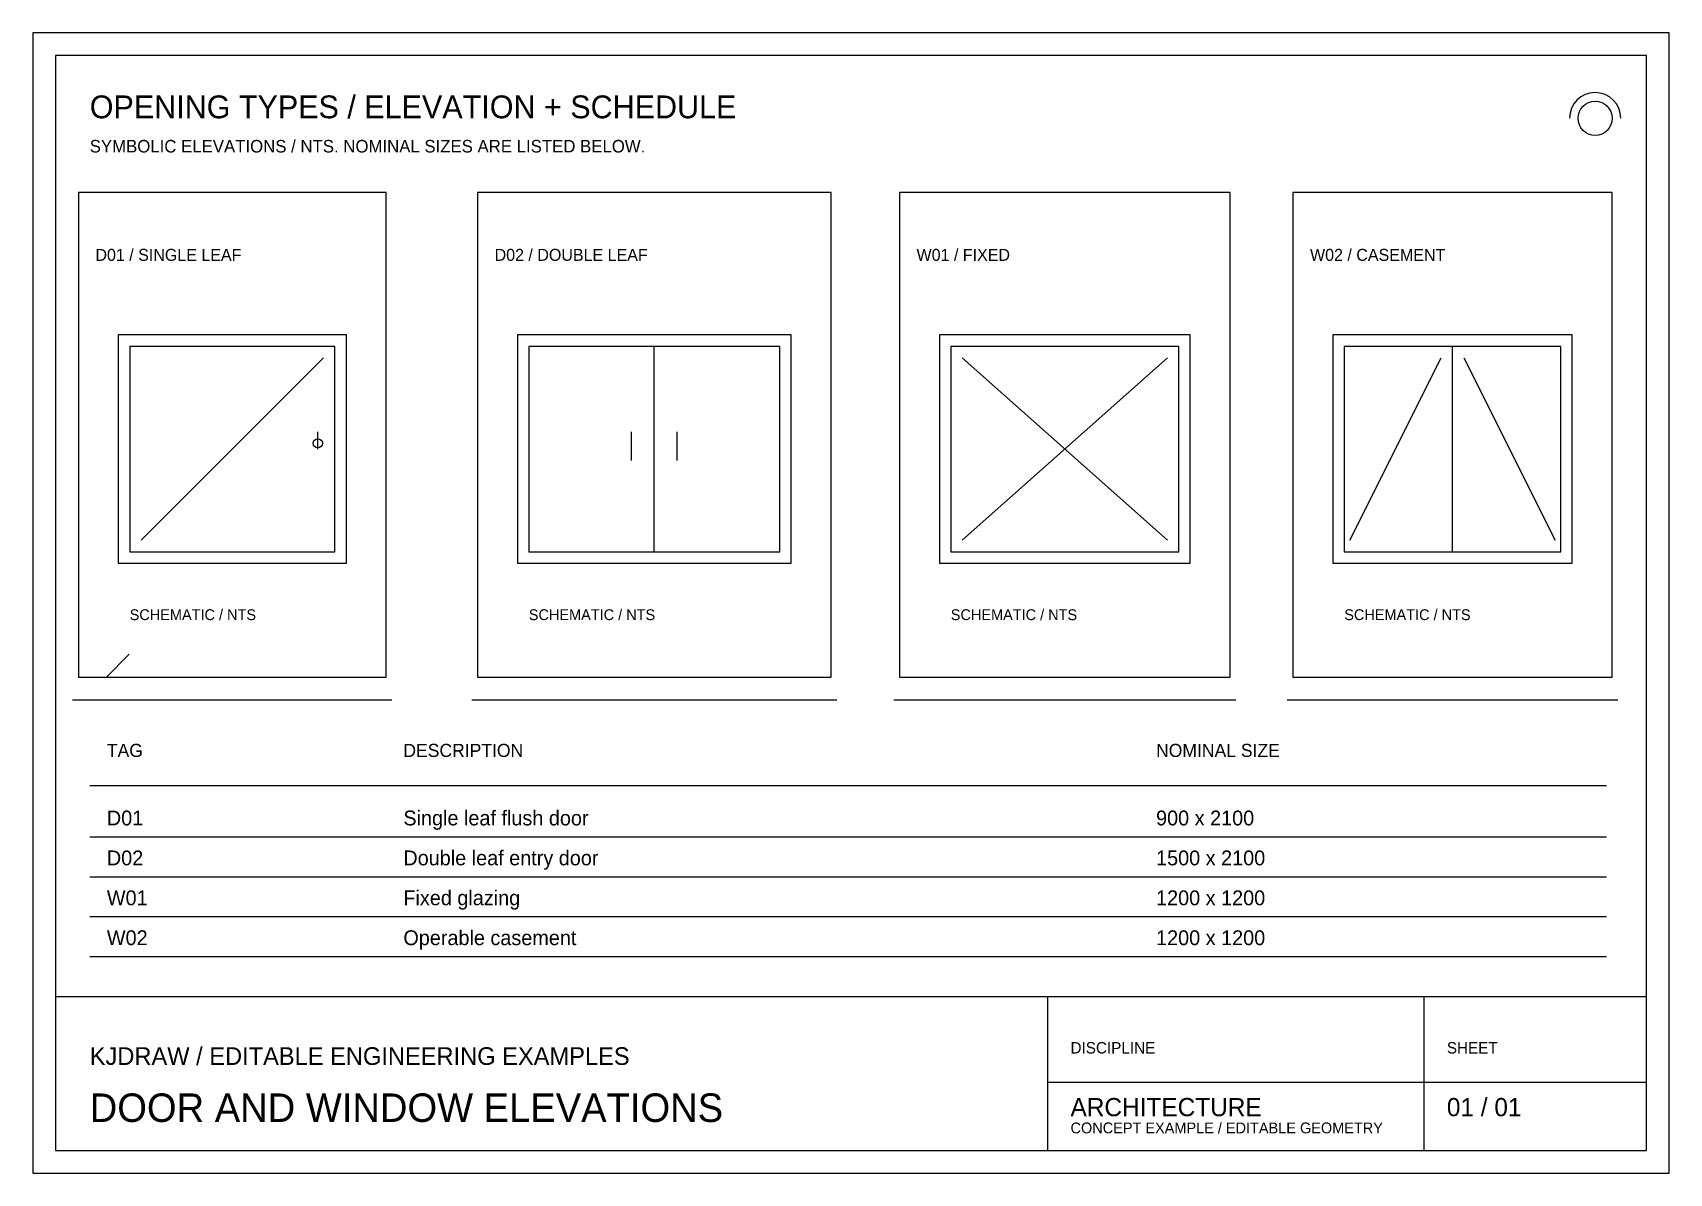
# Model space of a CAD drawing. Header units: millimetres. Extents: x 5 to 292, y 5 to 205.
import ezdxf

# ---------------------------------------------------------------- set-up
doc = ezdxf.new("R2010")
doc.units = ezdxf.units.MM
doc.linetypes.add('KJD-CONTINUOUS', pattern=[0])
for name, color, linetype in [('KJD_ACCENT', 4, 'KJD-CONTINUOUS'), ('KJD_ANNOTATION', 7, 'KJD-CONTINUOUS'), ('KJD_DETAIL', 8, 'KJD-CONTINUOUS'), ('KJD_FRAME', 8, 'KJD-CONTINUOUS'), ('KJD_HIGHLIGHT', 2, 'KJD-CONTINUOUS'), ('KJD_OUTLINE', 7, 'KJD-CONTINUOUS')]:
    doc.layers.add(name, color=color, linetype=linetype)
doc.styles.get("Standard").update_dxf_attribs({"font": 'sans-serif'})

msp = doc.modelspace()

# ---------------------------------------------------------------- hatches: boundary and pattern name
at = {"layer": 'KJD_DETAIL'}
h = msp.add_hatch(dxfattribs=at)
h.set_pattern_fill('ANSI31', color=256, scale=1.5, style=0)
h.paths.add_polyline_path([(17, 92), (22, 92), (22, 96), (17, 96)])

# ---------------------------------------------------------------- linework, layer by layer
at = {"layer": 'KJD_ACCENT'}
for p, q in [((114, 114), (114, 150)), ((254, 114), (254, 150))]:
    msp.add_line(p, q, dxfattribs=at)
for points in [[(22, 114), (58, 114), (58, 150), (22, 150)], [(92, 114), (136, 114), (136, 150), (92, 150)], [(166, 114), (206, 114), (206, 150), (166, 150)], [(235, 114), (273, 114), (273, 150), (235, 150)]]:
    msp.add_lwpolyline(points, close=True, dxfattribs=at)
at = {"layer": 'KJD_DETAIL'}
for p, q in [((24, 116), (56, 148)), ((168, 116), (204, 148)), ((168, 148), (204, 116)), ((236, 116), (252, 148)), ((256, 148), (272, 116)), ((12, 88), (68, 88)), ((82, 88), (146, 88)), ((156, 88), (216, 88)), ((225, 88), (283, 88)), ((15, 73), (281, 73)), ((15, 64), (281, 64)), ((15, 57), (281, 57)), ((15, 50), (281, 50)), ((15, 43), (281, 43))]:
    msp.add_line(p, q, dxfattribs=at)
for points in [[(13, 92), (67, 92), (67, 177), (13, 177)], [(83, 92), (145, 92), (145, 177), (83, 177)], [(157, 92), (215, 92), (215, 177), (157, 177)], [(226, 92), (282, 92), (282, 177), (226, 177)]]:
    msp.add_lwpolyline(points, close=True, dxfattribs=at)
msp.add_arc((279, 190), 4.5, 0, 180, dxfattribs=at)
at = {"layer": 'KJD_FRAME'}
for p, q in [((9, 36), (288, 36)), ((183, 9), (183, 36)), ((249, 9), (249, 36)), ((183, 21), (288, 21))]:
    msp.add_line(p, q, dxfattribs=at)
for points in [[(5, 5), (292, 5), (292, 205), (5, 205)], [(9, 9), (288, 9), (288, 201), (9, 201)]]:
    msp.add_lwpolyline(points, close=True, dxfattribs=at)
at = {"layer": 'KJD_HIGHLIGHT'}
for p, q in [((55, 132), (55, 135)), ((110, 130), (110, 135)), ((118, 130), (118, 135))]:
    msp.add_line(p, q, dxfattribs=at)
for centre, radius in [((279, 190), 3), ((55, 133), 0.8)]:
    msp.add_circle(centre, radius, dxfattribs=at)
at = {"layer": 'KJD_OUTLINE'}
for points in [[(20, 112), (60, 112), (60, 152), (20, 152)], [(90, 112), (138, 112), (138, 152), (90, 152)], [(164, 112), (208, 112), (208, 152), (164, 152)], [(233, 112), (275, 112), (275, 152), (233, 152)]]:
    msp.add_lwpolyline(points, close=True, dxfattribs=at)

# ---------------------------------------------------------------- texts
at = {"layer": 'KJD_ACCENT'}
for s, height, p in [('OPENING TYPES / ELEVATION + SCHEDULE', 4, (15, 190)), ('TAG', 2.3, (18, 78)), ('DESCRIPTION', 2.3, (70, 78)), ('NOMINAL SIZE', 2.3, (202, 78)), ('KJDRAW / EDITABLE ENGINEERING EXAMPLES', 3.1, (15, 24))]:
    msp.add_text(s, height=height, dxfattribs=at).set_placement(p)
at = {"layer": 'KJD_ANNOTATION'}
for s, height, p in [('D01 / SINGLE LEAF', 2.1, (16, 165)), ('D02 / DOUBLE LEAF', 2.1, (86, 165)), ('W01 / FIXED', 2.1, (160, 165)), ('W02 / CASEMENT', 2.1, (229, 165)), ('D01', 2.6, (18, 66)), ('Single leaf flush door', 2.6, (70, 66)), ('900 x 2100', 2.6, (202, 66)), ('D02', 2.6, (18, 59)), ('Double leaf entry door', 2.6, (70, 59)), ('1500 x 2100', 2.6, (202, 59)), ('W01', 2.6, (18, 52)), ('Fixed glazing', 2.6, (70, 52)), ('1200 x 1200', 2.6, (202, 52)), ('W02', 2.6, (18, 45)), ('Operable casement', 2.6, (70, 45)), ('1200 x 1200', 2.6, (202, 45)), ('DOOR AND WINDOW ELEVATIONS', 5, (15, 14)), ('ARCHITECTURE', 3.2, (187, 15)), ('01 / 01', 3.2, (253, 15))]:
    msp.add_text(s, height=height, dxfattribs=at).set_placement(p)
at = {"layer": 'KJD_DETAIL'}
for s, height, p in [('SYMBOLIC ELEVATIONS / NTS. NOMINAL SIZES ARE LISTED BELOW.', 2.2, (15, 184)), ('SCHEMATIC / NTS', 1.9, (22, 102)), ('SCHEMATIC / NTS', 1.9, (92, 102)), ('SCHEMATIC / NTS', 1.9, (166, 102)), ('SCHEMATIC / NTS', 1.9, (235, 102)), ('DISCIPLINE', 2, (187, 26)), ('SHEET', 2, (253, 26)), ('CONCEPT EXAMPLE / EDITABLE GEOMETRY', 1.9, (187, 12))]:
    msp.add_text(s, height=height, dxfattribs=at).set_placement(p)

doc.saveas('drawing.dxf')
